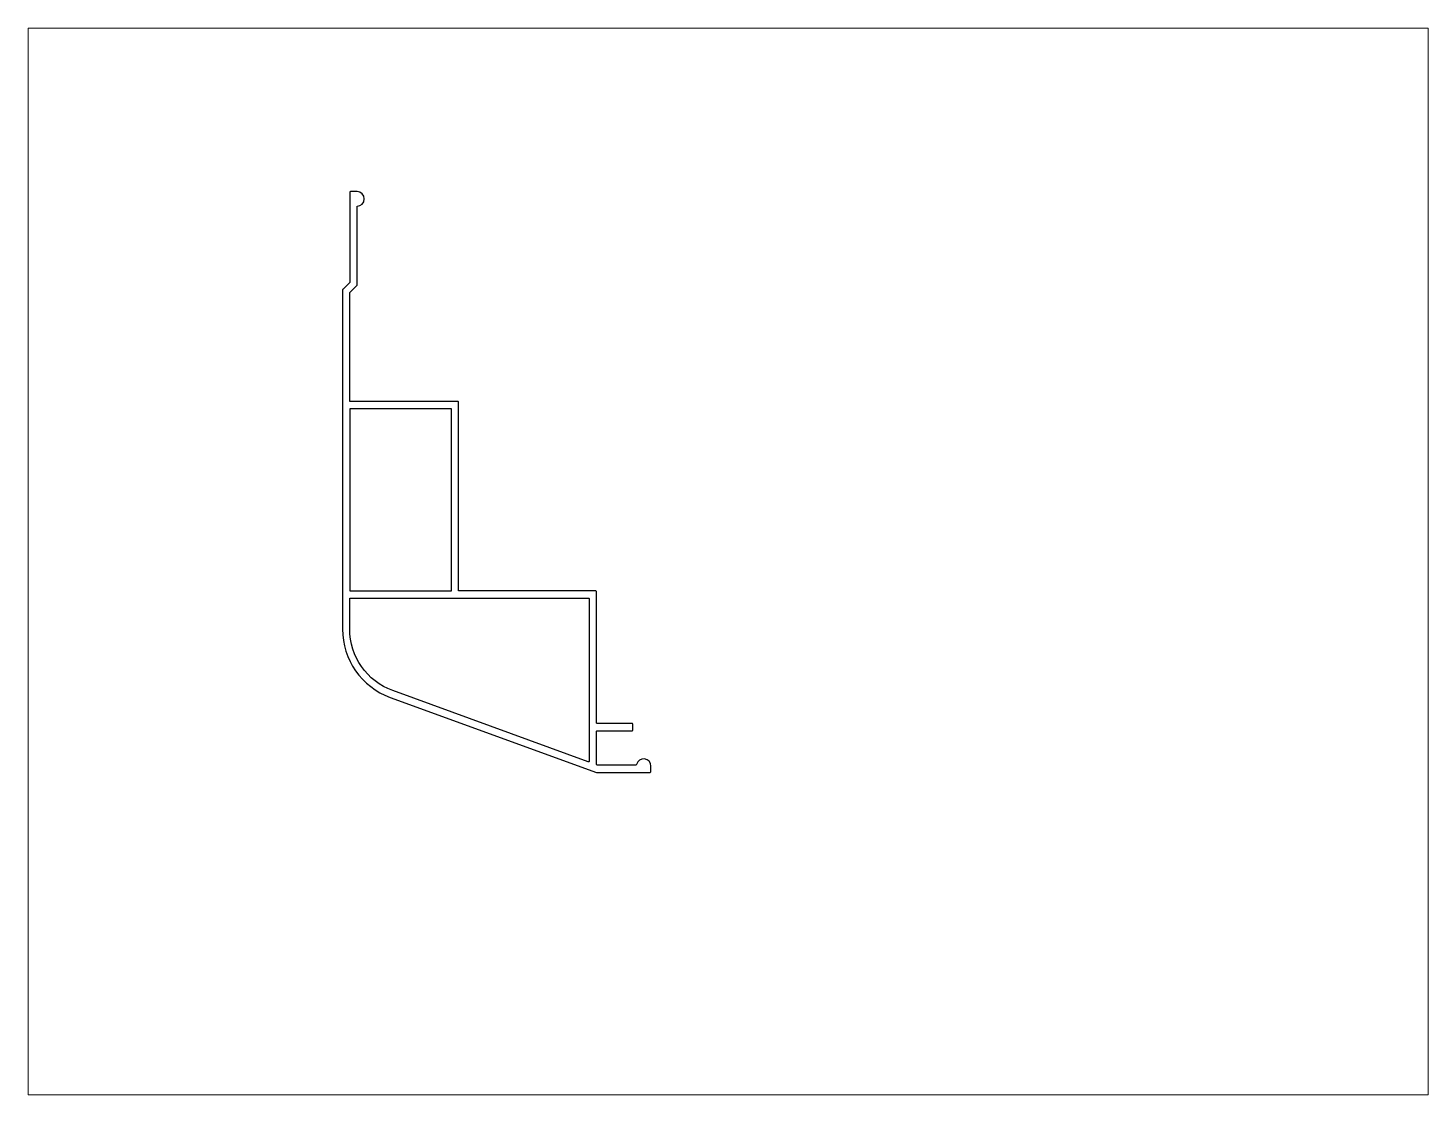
# Paper-space layout 'Layout1' of a CAD drawing. Extents: x 27 to 240, y 20 to 183.
# The model-space entities are those that its viewports show. They can reach past a viewport. Long polylines and large blocks are cut down to what shows.
import ezdxf

# ---------------------------------------------------------------- set-up
doc = ezdxf.new("R2010")
doc.units = 0
doc.header["$LTSCALE"] = 15
doc.layers.get('0').update_dxf_attribs({"linetype": 'CONTINUOUS'})

msp = doc.modelspace()

# ---------------------------------------------------------------- linework, layer by layer
at = {"ltscale": 0.05}
for points in [[(165.34, 74.41, -0.345132), (165.05, 74.18), (154.59, 74.18, -0.414214), (154.29, 74.48), (154.29, 83.48, -0.414214), (154.49, 83.68), (164.09, 83.68, 0.414214), (164.29, 83.88), (164.29, 85.48, 0.414214), (164.09, 85.68), (154.49, 85.68, -0.414214), (154.29, 85.88), (154.29, 121.98, 0.414214), (154.09, 122.18), (116.29, 122.18), (116.29, 174.18, 0.414214), (116.09, 174.38), (86.29, 174.38), (86.29, 204.35), (88.23, 206.29, 0.198912), (88.29, 206.44), (88.29, 228.18, 1), (88.29, 232.18), (86.49, 232.18, 0.414214), (86.29, 231.98), (86.29, 207.18), (84.35, 205.24, 0.198912), (84.29, 205.1), (84.29, 111.66, 0.315299), (97.45, 92.87), (154.29, 72.18), (168.99, 72.18, 0.414214), (169.29, 72.48), (169.29, 73.93, 0.886008)], [(152.02, 75.14), (98.13, 94.75, -0.315299), (86.29, 111.66), (86.29, 120.18), (152.09, 120.18, -0.414214), (152.29, 119.98), (152.29, 75.32, -0.520567), (152.02, 75.14)]]:
    msp.add_lwpolyline(points, format="xyb", close=True, dxfattribs=at)
msp.add_lwpolyline([(114.29, 122.18), (114.29, 172.38), (86.29, 172.38), (86.29, 122.18)], close=True, dxfattribs=at)

psp = doc.layouts.get("Layout1")

# ---------------------------------------------------------------- viewports
at = {"layer": '0', "color": 0, "linetype": 'BYBLOCK', "ltscale": 0.05}
psp.add_viewport(center=(133.35, 101.6), size=(213.36, 162.56), view_center_point=(190.51, 130.3), view_height=293.8955, dxfattribs=at)

doc.saveas('drawing.dxf')
